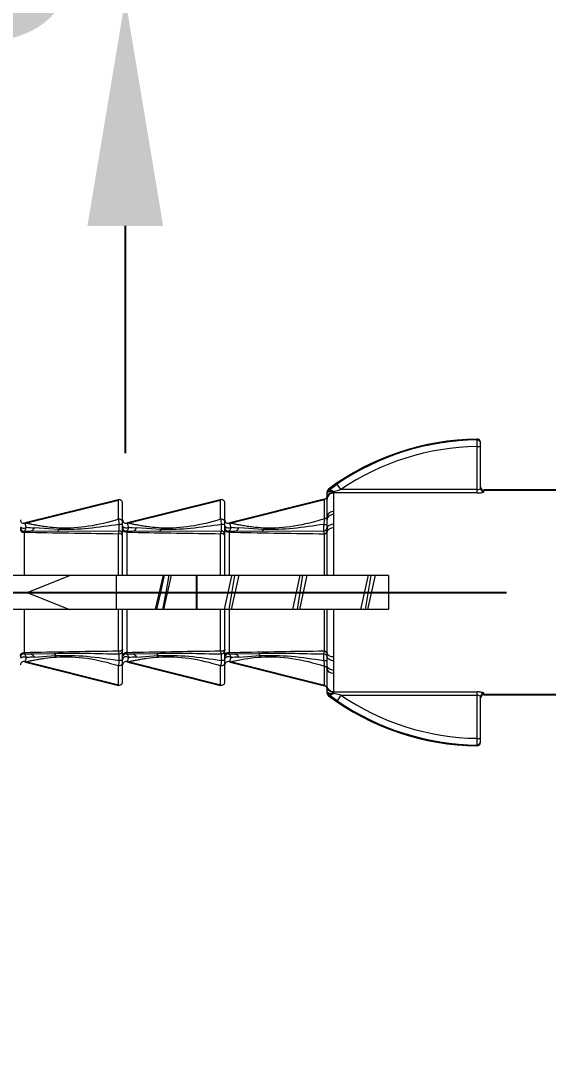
# Model space of a CAD drawing. Extents: x 8819 to 9239, y -18069 to -17475.
# Drawn here: x 8870.3 to 8881.91, y -17867.56 to -17844.7 of the extents above; entities that cross this region are included whole.
import ezdxf

# ---------------------------------------------------------------- set-up
doc = ezdxf.new("R2010")
doc.units = 0
doc.header["$MEASUREMENT"] = 0
doc.linetypes.add('CENTER', pattern=[47.5, 22, -8.5, 8.5, -8.5])
doc.layers.get('0').update_dxf_attribs({"linetype": 'CONTINUOUS', "lineweight": 13})
doc.layers.get('DEFPOINTS').update_dxf_attribs({"linetype": 'CONTINUOUS'})
doc.layers.add('02___PRT_ALL_AXES', color=7, linetype='CONTINUOUS')
doc.layers.add('5', color=2, linetype='CONTINUOUS', lineweight=9)
doc.styles.get("Standard").update_dxf_attribs({"font": 'Gulim.ttf'})
doc.dimstyles.new('STANDARD$0', dxfattribs={"dimtxt": 3.5, "dimasz": 2.5, "dimexe": 0.7, "dimexo": 0.7, "dimgap": 0.5, "dimtad": 3, "dimdec": 4, "dimdsep": 46, "dimtxsty": 'Standard', "dimcen": 0, "dimclrd": 2, "dimclre": 2, "dimclrt": 4, "dimadec": 0, "dimazin": 0, "dimtp": 0.2, "dimtm": 0.1, "dimtfac": 0.5, "dimtdec": 4, "dimtmove": 1, "dimatfit": 3, "dimfxl": 0, "dimtolj": 1, "dimarcsym": 0})

# ---------------------------------------------------------------- blocks, each defined once
blk = doc.blocks.new('*D69')
at = {"layer": '5', "color": 2, "lineweight": -2}
for p, q in [((8872.602, -17834.585), (8872.602, -17829.585)), ((8884.443, -17839.585), (8871.902, -17839.585)), ((8872.602, -17839.585), (8872.602, -17844.216)), ((8884.443, -17844.216), (8871.902, -17844.216)), ((8872.602, -17849.216), (8872.602, -17854.216))]:
    blk.add_line(p, q, dxfattribs=at)
at = {"layer": '5', "color": 2}
for points in [[(8871.768, -17834.585), (8873.435, -17834.585), (8872.602, -17839.585)], [(8871.768, -17849.216), (8873.435, -17849.216), (8872.602, -17844.216)]]:
    blk.add_solid(points, dxfattribs=at)
at = {"layer": 'DEFPOINTS', "color": 0}
for p in [(8885.143, -17839.585), (8872.602, -17844.216), (8885.143, -17844.216)]:
    blk.add_point(p, dxfattribs=at)
at = {"layer": '5', "color": 4, "insert": (8868.792, -17841.019), "char_height": 5, "attachment_point": 5, "rotation": 90}
blk.add_mtext('\\A1;6.2', dxfattribs=at)
blk = doc.blocks.new('*D71')
at = {"layer": '5', "color": 2, "lineweight": -2}
for p, q in [((8861.293, -17858.668), (8861.293, -17887.518)), ((8885.143, -17866.69), (8885.143, -17887.518)), ((8866.293, -17886.818), (8880.143, -17886.818))]:
    blk.add_line(p, q, dxfattribs=at)
at = {"layer": '5', "color": 2}
for points in [[(8866.293, -17885.985), (8866.293, -17887.651), (8861.293, -17886.818)], [(8880.143, -17885.985), (8880.143, -17887.651), (8885.143, -17886.818)]]:
    blk.add_solid(points, dxfattribs=at)
at = {"layer": 'DEFPOINTS', "color": 0}
for p in [(8861.293, -17857.968), (8885.143, -17865.99), (8885.143, -17886.818)]:
    blk.add_point(p, dxfattribs=at)
at = {"layer": '5', "color": 4, "insert": (8873.329, -17882.421), "char_height": 5, "attachment_point": 5}
blk.add_mtext('\\A1;35.5', dxfattribs=at)

msp = doc.modelspace()

# ---------------------------------------------------------------- linework, layer by layer
at = {"color": 7, "linetype": 'Continuous'}
for p, q in [((8880.342, -17853.901), (8880.342, -17853.918)), ((8880.343, -17854.067), (8880.342, -17853.918)), ((8880.418, -17854.984), (8880.418, -17853.976)), ((8880.343, -17854.067), (8880.418, -17854.067)), ((8880.343, -17855.088), (8880.343, -17854.067)), ((8877.084, -17855.028), (8877.263, -17854.893)), ((8877.348, -17855.015), (8877.263, -17854.893)), ((8877.043, -17855.197), (8877.043, -17855.064)), ((8877.074, -17855.029), (8877.046, -17855.067)), ((8877.064, -17855.073), (8877.046, -17855.085)), ((8877.084, -17855.028), (8877.064, -17855.067)), ((8877.074, -17855.029), (8877.074, -17855.003)), ((8877.084, -17855.028), (8877.074, -17855.029)), ((8877.192, -17855.088), (8877.193, -17855.075)), ((8880.343, -17855.088), (8877.192, -17855.088)), ((8877.192, -17855.495), (8877.192, -17855.088)), ((8877.193, -17855.054), (8877.348, -17855.015)), ((8877.193, -17855.075), (8877.193, -17855.054)), ((8880.343, -17855.015), (8877.348, -17855.015)), ((8880.493, -17855.058), (8880.493, -17855.026)), ((8872.45, -17855.666), (8872.45, -17855.237)), ((8872.543, -17856.901), (8872.543, -17855.31)), ((8874.7, -17855.666), (8874.7, -17855.237)), ((8874.793, -17856.901), (8874.793, -17855.31)), ((8876.986, -17855.654), (8876.986, -17855.228)), ((8877.043, -17855.221), (8877.043, -17855.197)), ((8877.043, -17855.602), (8877.043, -17855.221)), ((8877.193, -17855.563), (8877.192, -17855.495)), ((8877.193, -17855.774), (8877.193, -17855.563)), ((8870.425, -17855.844), (8870.394, -17855.753)), ((8872.468, -17855.926), (8872.466, -17855.781)), ((8872.543, -17855.783), (8872.466, -17855.781)), ((8872.552, -17855.834), (8872.543, -17855.81)), ((8872.643, -17855.752), (8872.654, -17855.772)), ((8872.654, -17855.772), (8872.675, -17855.844)), ((8874.718, -17855.926), (8874.716, -17855.781)), ((8874.793, -17855.783), (8874.716, -17855.781)), ((8874.802, -17855.834), (8874.793, -17855.81)), ((8874.893, -17855.752), (8874.904, -17855.772)), ((8874.904, -17855.772), (8874.925, -17855.844)), ((8876.968, -17855.926), (8876.97, -17855.78)), ((8876.97, -17855.78), (8877.043, -17855.778)), ((8877.043, -17855.677), (8877.043, -17855.602)), ((8877.043, -17855.874), (8877.043, -17855.677)), ((8877.192, -17855.857), (8877.193, -17855.774)), ((8870.304, -17855.837), (8870.326, -17855.853)), ((8870.368, -17855.926), (8870.514, -17855.926)), ((8870.386, -17855.95), (8870.368, -17855.926)), ((8870.369, -17855.951), (8870.386, -17855.95)), ((8870.386, -17856.901), (8870.386, -17855.95)), ((8870.386, -17855.95), (8870.512, -17855.952)), ((8871.114, -17855.939), (8870.514, -17855.926)), ((8871.142, -17855.891), (8870.6, -17855.856)), ((8871.114, -17855.939), (8871.142, -17855.891)), ((8872.468, -17855.926), (8871.114, -17855.939)), ((8871.156, -17855.859), (8871.142, -17855.891)), ((8872.45, -17855.984), (8872.468, -17855.926)), ((8872.45, -17856.901), (8872.45, -17855.984)), ((8872.576, -17855.852), (8872.552, -17855.834)), ((8872.636, -17855.949), (8872.603, -17855.95)), ((8872.618, -17855.926), (8872.764, -17855.926)), ((8872.618, -17855.926), (8872.636, -17855.949)), ((8872.636, -17855.949), (8872.636, -17856.901)), ((8872.636, -17855.949), (8872.762, -17855.952)), ((8873.364, -17855.939), (8872.764, -17855.926)), ((8873.392, -17855.891), (8872.85, -17855.856)), ((8873.364, -17855.939), (8873.392, -17855.891)), ((8874.718, -17855.926), (8873.364, -17855.939)), ((8873.406, -17855.859), (8873.392, -17855.891)), ((8874.7, -17855.984), (8874.718, -17855.926)), ((8874.7, -17856.901), (8874.7, -17855.984)), ((8874.826, -17855.852), (8874.802, -17855.834)), ((8874.886, -17855.949), (8874.853, -17855.95)), ((8874.868, -17855.926), (8875.014, -17855.926)), ((8874.868, -17855.926), (8874.886, -17855.949)), ((8874.886, -17855.949), (8874.886, -17856.901)), ((8874.886, -17855.949), (8875.012, -17855.952)), ((8875.614, -17855.939), (8875.014, -17855.926)), ((8875.642, -17855.891), (8875.1, -17855.856)), ((8875.614, -17855.939), (8875.642, -17855.891)), ((8876.968, -17855.926), (8875.614, -17855.939)), ((8875.656, -17855.859), (8875.642, -17855.891)), ((8876.986, -17855.984), (8876.968, -17855.926)), ((8876.986, -17856.901), (8876.986, -17855.984)), ((8877.04, -17855.873), (8877.043, -17855.851)), ((8877.047, -17855.853), (8877.043, -17855.874)), ((8877.043, -17855.943), (8877.043, -17855.874)), ((8877.043, -17856.901), (8877.043, -17855.943)), ((8877.192, -17856.901), (8877.192, -17855.857)), ((8878.393, -17856.901), (8861.893, -17856.902)), ((8870.443, -17857.276), (8871.381, -17856.901)), ((8872.401, -17856.901), (8872.401, -17857.651)), ((8873.265, -17857.647), (8873.444, -17856.899)), ((8873.461, -17856.899), (8873.379, -17857.276)), ((8873.608, -17856.899), (8873.442, -17857.654)), ((8873.498, -17857.276), (8873.566, -17856.899)), ((8874.788, -17857.652), (8874.948, -17856.913)), ((8875.004, -17856.901), (8874.883, -17857.653)), ((8875.099, -17856.899), (8874.935, -17857.653)), ((8874.948, -17856.913), (8874.951, -17856.899)), ((8876.288, -17857.653), (8876.451, -17856.899)), ((8876.504, -17856.899), (8876.383, -17857.652)), ((8876.599, -17856.899), (8876.435, -17857.654)), ((8877.788, -17857.652), (8877.951, -17856.899)), ((8878.004, -17856.9), (8877.883, -17857.653)), ((8878.099, -17856.899), (8877.935, -17857.653)), ((8878.393, -17856.901), (8878.393, -17857.651)), ((8870.443, -17857.276), (8871.376, -17857.649)), ((8873.379, -17857.276), (8873.292, -17857.654)), ((8873.427, -17857.654), (8873.498, -17857.276)), ((8878.393, -17857.651), (8861.893, -17857.652)), ((8870.387, -17858.603), (8870.387, -17857.651)), ((8872.45, -17858.568), (8872.45, -17857.651)), ((8872.543, -17859.243), (8872.543, -17857.651)), ((8872.637, -17857.651), (8872.637, -17858.603)), ((8874.7, -17858.568), (8874.7, -17857.651)), ((8874.793, -17859.243), (8874.793, -17857.651)), ((8874.887, -17857.651), (8874.887, -17858.603)), ((8876.987, -17858.568), (8876.987, -17857.651)), ((8877.043, -17858.609), (8877.043, -17857.651)), ((8877.192, -17858.695), (8877.192, -17857.651)), ((8870.304, -17858.716), (8870.326, -17858.7)), ((8870.368, -17858.626), (8870.387, -17858.603)), ((8870.368, -17858.626), (8870.514, -17858.626)), ((8870.369, -17858.601), (8870.387, -17858.603)), ((8870.512, -17858.6), (8870.387, -17858.603)), ((8870.393, -17858.801), (8870.405, -17858.78)), ((8870.405, -17858.78), (8870.425, -17858.709)), ((8870.514, -17858.626), (8871.037, -17858.615)), ((8870.6, -17858.697), (8871.068, -17858.664)), ((8871.037, -17858.615), (8871.068, -17858.664)), ((8871.085, -17858.697), (8871.068, -17858.664)), ((8872.468, -17858.626), (8872.45, -17858.568)), ((8872.466, -17858.771), (8872.468, -17858.626)), ((8872.543, -17858.769), (8872.466, -17858.771)), ((8872.552, -17858.718), (8872.543, -17858.742)), ((8872.576, -17858.7), (8872.552, -17858.718)), ((8872.637, -17858.603), (8872.603, -17858.602)), ((8872.637, -17858.603), (8872.618, -17858.626)), ((8872.618, -17858.626), (8872.764, -17858.626)), ((8872.762, -17858.6), (8872.637, -17858.603)), ((8872.675, -17858.709), (8872.644, -17858.799)), ((8872.764, -17858.626), (8873.287, -17858.615)), ((8872.85, -17858.697), (8873.318, -17858.664)), ((8873.287, -17858.615), (8873.318, -17858.664)), ((8873.335, -17858.697), (8873.318, -17858.664)), ((8874.718, -17858.626), (8874.7, -17858.568)), ((8874.716, -17858.771), (8874.718, -17858.626)), ((8874.793, -17858.769), (8874.716, -17858.771)), ((8874.802, -17858.718), (8874.793, -17858.742)), ((8874.826, -17858.7), (8874.802, -17858.718)), ((8874.887, -17858.603), (8874.853, -17858.602)), ((8874.887, -17858.603), (8874.868, -17858.626)), ((8874.868, -17858.626), (8875.014, -17858.626)), ((8875.012, -17858.6), (8874.887, -17858.603)), ((8874.925, -17858.709), (8874.894, -17858.799)), ((8875.014, -17858.626), (8875.537, -17858.615)), ((8875.1, -17858.696), (8875.568, -17858.664)), ((8875.537, -17858.615), (8875.568, -17858.664)), ((8875.585, -17858.697), (8875.568, -17858.664)), ((8876.969, -17858.626), (8876.987, -17858.568)), ((8876.97, -17858.772), (8876.969, -17858.626)), ((8876.97, -17858.772), (8877.043, -17858.774)), ((8877.04, -17858.679), (8877.043, -17858.701)), ((8877.043, -17858.678), (8877.043, -17858.609)), ((8877.043, -17858.875), (8877.043, -17858.678)), ((8877.047, -17858.7), (8877.043, -17858.678)), ((8877.193, -17858.778), (8877.192, -17858.695)), ((8877.193, -17858.989), (8877.193, -17858.778)), ((8872.45, -17859.315), (8872.45, -17858.886)), ((8874.7, -17859.315), (8874.7, -17858.886)), ((8874.907, -17858.805), (8874.923, -17858.801)), ((8876.987, -17859.324), (8876.987, -17858.898)), ((8877.043, -17858.95), (8877.043, -17858.875)), ((8877.043, -17859.331), (8877.043, -17858.95)), ((8877.192, -17859.057), (8877.193, -17858.989)), ((8877.192, -17859.464), (8877.192, -17859.057)), ((8877.043, -17859.358), (8877.043, -17859.331)), ((8877.043, -17859.488), (8877.043, -17859.358)), ((8877.043, -17859.463), (8877.057, -17859.507)), ((8877.043, -17859.463), (8877.057, -17859.475)), ((8877.192, -17859.464), (8880.343, -17859.464)), ((8877.193, -17859.477), (8877.192, -17859.464)), ((8880.343, -17860.484), (8880.343, -17859.464)), ((8877.057, -17859.475), (8877.064, -17859.479)), ((8877.064, -17859.479), (8877.067, -17859.497)), ((8877.067, -17859.497), (8877.084, -17859.524)), ((8877.074, -17859.549), (8877.074, -17859.523)), ((8877.084, -17859.524), (8877.074, -17859.523)), ((8877.264, -17859.66), (8877.084, -17859.524)), ((8877.193, -17859.498), (8877.193, -17859.477)), ((8877.348, -17859.537), (8877.193, -17859.498)), ((8877.348, -17859.537), (8877.264, -17859.66)), ((8877.348, -17859.537), (8880.343, -17859.536)), ((8880.418, -17860.575), (8880.418, -17859.568)), ((8880.493, -17859.526), (8880.493, -17859.493)), ((8880.342, -17860.634), (8880.343, -17860.485)), ((8880.343, -17860.485), (8880.418, -17860.485)), ((8880.342, -17860.634), (8880.342, -17860.65))]:
    msp.add_line(p, q, dxfattribs=at)
for centre, radius, start, end in [((8880.418, -17859.526), 5.625, 90.7762, 126.4856), ((8880.417, -17859.505), 5.587, 90.7678, 124.3629), ((8880.343, -17853.976), 0.075, 0.0019, 90.7762), ((8880.344, -17853.993), 0.0744, 0.0542, 11.676), ((8880.417, -17859.505), 5.439, 90.7738, 124.3536), ((8877.118, -17855.064), 0.075, 126.4856, 180.0019), ((8877.117, -17855.089), 0.0739, 162.921, 179.932), ((8877.14, -17855.077), 0.0766, 172.8731, 176.9196), ((8880.493, -17854.951), 0.075, 180.0019, 270.0019), ((8872.468, -17855.31), 0.075, 0.0019, 104.0381), ((8874.718, -17855.31), 0.075, 0.0019, 104.0381), ((8876.968, -17855.155), 0.075, 284.0381, 0.0019), ((8870.368, -17855.681), 0.075, 180.0019, 289.4731), ((8870.443, -17855.893), 0.15, 104.0381, 109.4731), ((8900.039, -17851.885), 27.847, 187.8038, 188.0426), ((8872.618, -17855.681), 0.075, 180.0019, 289.4731), ((8872.693, -17855.893), 0.15, 104.0381, 109.4731), ((8902.289, -17851.885), 27.847, 187.8038, 188.0426), ((8874.868, -17855.681), 0.075, 180.0019, 289.4731), ((8874.943, -17855.893), 0.15, 104.0381, 109.4731), ((8900.355, -17858.717), 23.569, 172.5326, 172.8411), ((8870.368, -17855.851), 0.075, 180.0019, 270.0019), ((8870.341, -17855.804), 0.0497, 217.4793, 221.2869), ((8871.861, -17836.411), 19.485, 265.7731, 266.2892), ((8874.533, -17669.05), 186.945, 268.76752, 269.36173), ((8872.468, -17856.001), 0.075, 359.9851, 90.1778), ((8872.618, -17855.851), 0.075, 180.0019, 270.002), ((8874.111, -17836.413), 19.483, 265.7731, 266.2892), ((8876.783, -17669.05), 186.945, 268.76752, 269.36173), ((8874.718, -17856.001), 0.075, 359.9851, 90.1778), ((8874.868, -17855.851), 0.075, 180.0019, 270.0019), ((8876.361, -17836.412), 19.484, 265.7731, 266.2892), ((8879.055, -17667.899), 188.097, 268.76826, 269.36992), ((8876.968, -17855.851), 0.0749, 270.1074, 342.7193), ((8872.468, -17858.551), 0.075, 269.8259, 0.0187), ((8874.718, -17858.551), 0.075, 269.8259, 0.0187), ((8870.368, -17858.701), 0.075, 90.0019, 180.0019), ((8870.341, -17858.749), 0.0497, 138.7429, 142.494), ((8872.032, -17880.581), 21.931, 93.7432, 94.2018), ((8875.027, -18074.902), 216.349, 90.68254, 91.19599), ((8893.02, -17861.689), 20.759, 171.9206, 172.2409), ((8872.618, -17858.701), 0.075, 90.0019, 180.0019), ((8874.282, -17880.587), 21.937, 93.7432, 94.2017), ((8877.277, -18074.902), 216.349, 90.68254, 91.19599), ((8895.27, -17861.689), 20.759, 171.9206, 172.2409), ((8874.868, -17858.701), 0.075, 90.002, 180.0019), ((8876.527, -17880.508), 21.858, 93.7425, 94.2026), ((8879.561, -18076.915), 218.362, 90.67564, 91.19391), ((8876.968, -17858.701), 0.0749, 17.2809, 89.8957), ((8894.001, -17856.649), 17.163, 187.1057, 187.5293), ((8870.368, -17858.871), 0.075, 70.5307, 180.0019), ((8870.443, -17858.659), 0.15, 250.5307, 255.9657), ((8872.618, -17858.871), 0.075, 70.5307, 180.0019), ((8872.693, -17858.659), 0.15, 250.5307, 255.9657), ((8874.868, -17858.871), 0.075, 70.5307, 180.0019), ((8874.943, -17858.659), 0.15, 250.5307, 255.9657), ((8872.468, -17859.243), 0.075, 255.9657, 0.0019), ((8874.718, -17859.243), 0.075, 255.9657, 0.0019), ((8876.968, -17859.397), 0.075, 0.0019, 75.9657), ((8877.118, -17859.488), 0.075, 180.0019, 233.5182), ((8877.118, -17859.462), 0.0751, 216.07, 233.7759), ((8880.418, -17855.026), 5.625, 233.5182, 269.2276), ((8880.417, -17855.047), 5.587, 235.6407, 269.2363), ((8880.415, -17855.05), 5.434, 235.6433, 269.2496), ((8880.493, -17859.601), 0.075, 90.0019, 180.0019), ((8880.343, -17860.575), 0.075, 269.2276, 0.0019), ((8880.344, -17860.559), 0.0745, 347.6845, 359.9438)]:
    msp.add_arc(centre, radius, start, end, dxfattribs=at)
for points, knots in [([(8880.342, -17853.918), (8880.359, -17853.918), (8880.394, -17853.929), (8880.413, -17853.961), (8880.417, -17853.978)], [0, 0, 0, 0, 0.500696, 1, 1, 1, 1]), ([(8877.193, -17855.075), (8877.156, -17855.075), (8877.099, -17855.092), (8877.052, -17855.146), (8877.043, -17855.179), (8877.043, -17855.194)], [0, 0, 0, 0, 0.5336, 0.775136, 1, 1, 1, 1]), ([(8877.046, -17855.085), (8877.045, -17855.086), (8877.044, -17855.087), (8877.043, -17855.088), (8877.043, -17855.089)], [0, 0, 0, 0, 0.647724, 1, 1, 1, 1]), ([(8877.192, -17855.088), (8877.156, -17855.088), (8877.082, -17855.115), (8877.046, -17855.185), (8877.043, -17855.221)], [0, 0, 0, 0, 0.504702, 1, 1, 1, 1]), ([(8877.193, -17855.054), (8877.168, -17855.052), (8877.124, -17855.053), (8877.08, -17855.063), (8877.064, -17855.073)], [0, 0, 0, 0, 0.564879, 1, 1, 1, 1]), ([(8877.084, -17855.028), (8877.099, -17855.021), (8877.14, -17855.025), (8877.174, -17855.042), (8877.193, -17855.054)], [0, 0, 0, 0, 0.41649, 1, 1, 1, 1]), ([(8880.343, -17855.015), (8880.362, -17855.015), (8880.387, -17855.012), (8880.418, -17854.994), (8880.418, -17854.985)], [0, 0, 0, 0, 0.651427, 1, 1, 1, 1]), ([(8880.343, -17855.088), (8880.362, -17855.088), (8880.397, -17855.087), (8880.445, -17855.08), (8880.474, -17855.073), (8880.493, -17855.064), (8880.493, -17855.058)], [0, 0, 0, 0, 0.366302, 0.680973, 0.900198, 1, 1, 1, 1]), ([(8880.418, -17854.985), (8880.418, -17855.003), (8880.434, -17855.043), (8880.474, -17855.058), (8880.493, -17855.058)], [0, 0, 0, 0, 0.497428, 1, 1, 1, 1]), ([(8877.192, -17855.495), (8877.157, -17855.495), (8877.089, -17855.512), (8877.046, -17855.572), (8877.043, -17855.602)], [0, 0, 0, 0, 0.538061, 1, 1, 1, 1]), ([(8877.193, -17855.563), (8877.156, -17855.563), (8877.1, -17855.579), (8877.052, -17855.63), (8877.043, -17855.662), (8877.043, -17855.677)], [0, 0, 0, 0, 0.540725, 0.78039, 1, 1, 1, 1]), ([(8871.156, -17855.859), (8871.064, -17855.855), (8870.93, -17855.844), (8870.76, -17855.82), (8870.65, -17855.801), (8870.555, -17855.782), (8870.489, -17855.767), (8870.447, -17855.758), (8870.427, -17855.752), (8870.414, -17855.75), (8870.408, -17855.748), (8870.407, -17855.748)], [0, 0, 0, 0, 0.363696, 0.529143, 0.679061, 0.808383, 0.91034, 0.948519, 0.976754, 0.994126, 1, 1, 1, 1]), ([(8872.466, -17855.781), (8872.241, -17855.813), (8871.803, -17855.881), (8871.358, -17855.897), (8871.142, -17855.891)], [0, 0, 0, 0, 0.512254, 1, 1, 1, 1]), ([(8872.45, -17855.666), (8872.236, -17855.733), (8871.809, -17855.84), (8871.369, -17855.867), (8871.156, -17855.859)], [0, 0, 0, 0, 0.512771, 1, 1, 1, 1]), ([(8872.543, -17855.724), (8872.543, -17855.705), (8872.515, -17855.666), (8872.471, -17855.662), (8872.45, -17855.666)], [0, 0, 0, 0, 0.456821, 1, 1, 1, 1]), ([(8873.406, -17855.859), (8873.314, -17855.855), (8873.18, -17855.844), (8873.01, -17855.82), (8872.9, -17855.801), (8872.805, -17855.782), (8872.739, -17855.767), (8872.697, -17855.758), (8872.677, -17855.752), (8872.664, -17855.75), (8872.658, -17855.748), (8872.657, -17855.748)], [0, 0, 0, 0, 0.363696, 0.529143, 0.679061, 0.808383, 0.91034, 0.948519, 0.976754, 0.994126, 1, 1, 1, 1]), ([(8874.716, -17855.781), (8874.491, -17855.813), (8874.053, -17855.881), (8873.608, -17855.897), (8873.392, -17855.891)], [0, 0, 0, 0, 0.512254, 1, 1, 1, 1]), ([(8874.7, -17855.666), (8874.486, -17855.733), (8874.059, -17855.84), (8873.619, -17855.867), (8873.406, -17855.859)], [0, 0, 0, 0, 0.512771, 1, 1, 1, 1]), ([(8874.793, -17855.723), (8874.793, -17855.705), (8874.765, -17855.666), (8874.721, -17855.662), (8874.7, -17855.666)], [0, 0, 0, 0, 0.456821, 1, 1, 1, 1]), ([(8875.656, -17855.859), (8875.564, -17855.855), (8875.43, -17855.844), (8875.26, -17855.82), (8875.15, -17855.801), (8875.055, -17855.782), (8874.989, -17855.767), (8874.947, -17855.757), (8874.927, -17855.752), (8874.914, -17855.75), (8874.908, -17855.748), (8874.907, -17855.748)], [0, 0, 0, 0, 0.363696, 0.529143, 0.679061, 0.808383, 0.91034, 0.948519, 0.976754, 0.994126, 1, 1, 1, 1]), ([(8876.97, -17855.78), (8876.745, -17855.812), (8876.305, -17855.881), (8875.859, -17855.897), (8875.642, -17855.891)], [0, 0, 0, 0, 0.512259, 1, 1, 1, 1]), ([(8876.986, -17855.654), (8876.766, -17855.725), (8876.328, -17855.838), (8875.875, -17855.868), (8875.656, -17855.859)], [0, 0, 0, 0, 0.512706, 1, 1, 1, 1]), ([(8876.986, -17855.654), (8877.001, -17855.652), (8877.027, -17855.64), (8877.041, -17855.615), (8877.043, -17855.602)], [0, 0, 0, 0, 0.533877, 1, 1, 1, 1]), ([(8877.193, -17855.774), (8877.161, -17855.774), (8877.103, -17855.785), (8877.055, -17855.828), (8877.047, -17855.853)], [0, 0, 0, 0, 0.555642, 1, 1, 1, 1]), ([(8870.293, -17855.886), (8870.293, -17855.903), (8870.312, -17855.94), (8870.35, -17855.952), (8870.369, -17855.951)], [0, 0, 0, 0, 0.475547, 1, 1, 1, 1]), ([(8870.326, -17855.853), (8870.349, -17855.864), (8870.388, -17855.865), (8870.419, -17855.849), (8870.425, -17855.844)], [0, 0, 0, 0, 0.763084, 1, 1, 1, 1]), ([(8870.368, -17855.926), (8870.381, -17855.926), (8870.411, -17855.898), (8870.42, -17855.865), (8870.425, -17855.844)], [0, 0, 0, 0, 0.361303, 1, 1, 1, 1]), ([(8870.514, -17855.926), (8870.532, -17855.926), (8870.57, -17855.91), (8870.592, -17855.875), (8870.6, -17855.856)], [0, 0, 0, 0, 0.453579, 1, 1, 1, 1]), ([(8872.543, -17856.03), (8872.543, -17856.014), (8872.52, -17855.991), (8872.484, -17855.982), (8872.461, -17855.982), (8872.45, -17855.984)], [0, 0, 0, 0, 0.418647, 0.70114, 1, 1, 1, 1]), ([(8872.603, -17855.95), (8872.587, -17855.947), (8872.557, -17855.932), (8872.543, -17855.901), (8872.543, -17855.886)], [0, 0, 0, 0, 0.521549, 1, 1, 1, 1]), ([(8872.675, -17855.844), (8872.669, -17855.849), (8872.638, -17855.865), (8872.599, -17855.863), (8872.576, -17855.852)], [0, 0, 0, 0, 0.236916, 1, 1, 1, 1]), ([(8872.675, -17855.844), (8872.67, -17855.865), (8872.661, -17855.898), (8872.631, -17855.926), (8872.618, -17855.926)], [0, 0, 0, 0, 0.638644, 1, 1, 1, 1]), ([(8872.764, -17855.926), (8872.782, -17855.926), (8872.82, -17855.909), (8872.842, -17855.875), (8872.85, -17855.856)], [0, 0, 0, 0, 0.453579, 1, 1, 1, 1]), ([(8874.793, -17856.03), (8874.793, -17856.014), (8874.77, -17855.991), (8874.734, -17855.982), (8874.711, -17855.982), (8874.7, -17855.984)], [0, 0, 0, 0, 0.418647, 0.70114, 1, 1, 1, 1]), ([(8874.853, -17855.95), (8874.837, -17855.947), (8874.807, -17855.932), (8874.793, -17855.901), (8874.793, -17855.886)], [0, 0, 0, 0, 0.521549, 1, 1, 1, 1]), ([(8874.925, -17855.844), (8874.919, -17855.849), (8874.888, -17855.865), (8874.849, -17855.863), (8874.826, -17855.852)], [0, 0, 0, 0, 0.236916, 1, 1, 1, 1]), ([(8874.925, -17855.844), (8874.92, -17855.865), (8874.911, -17855.898), (8874.881, -17855.926), (8874.868, -17855.926)], [0, 0, 0, 0, 0.638647, 1, 1, 1, 1]), ([(8875.014, -17855.926), (8875.032, -17855.926), (8875.07, -17855.909), (8875.092, -17855.875), (8875.1, -17855.856)], [0, 0, 0, 0, 0.453579, 1, 1, 1, 1]), ([(8876.986, -17855.984), (8876.994, -17855.983), (8877.016, -17855.978), (8877.04, -17855.959), (8877.043, -17855.943)], [0, 0, 0, 0, 0.303584, 1, 1, 1, 1]), ([(8877.192, -17855.857), (8877.158, -17855.857), (8877.096, -17855.867), (8877.047, -17855.917), (8877.043, -17855.943)], [0, 0, 0, 0, 0.571547, 1, 1, 1, 1]), ([(8872.543, -17858.522), (8872.543, -17858.538), (8872.52, -17858.561), (8872.484, -17858.57), (8872.461, -17858.57), (8872.45, -17858.568)], [0, 0, 0, 0, 0.418647, 0.70114, 1, 1, 1, 1]), ([(8874.793, -17858.522), (8874.793, -17858.538), (8874.77, -17858.561), (8874.734, -17858.57), (8874.711, -17858.57), (8874.7, -17858.568)], [0, 0, 0, 0, 0.418647, 0.70114, 1, 1, 1, 1]), ([(8870.293, -17858.666), (8870.293, -17858.649), (8870.312, -17858.613), (8870.35, -17858.601), (8870.369, -17858.601)], [0, 0, 0, 0, 0.475546, 1, 1, 1, 1]), ([(8870.326, -17858.7), (8870.35, -17858.689), (8870.388, -17858.688), (8870.419, -17858.704), (8870.425, -17858.709)], [0, 0, 0, 0, 0.763069, 1, 1, 1, 1]), ([(8870.425, -17858.709), (8870.42, -17858.687), (8870.411, -17858.654), (8870.381, -17858.626), (8870.368, -17858.626)], [0, 0, 0, 0, 0.638664, 1, 1, 1, 1]), ([(8870.407, -17858.805), (8870.412, -17858.805), (8870.423, -17858.8), (8870.443, -17858.796), (8870.48, -17858.787), (8870.539, -17858.774), (8870.624, -17858.757), (8870.724, -17858.738), (8870.879, -17858.715), (8871, -17858.702), (8871.084, -17858.697)], [0, 0, 0, 0, 0.022625, 0.050192, 0.087587, 0.188051, 0.316417, 0.46619, 0.63237, 1, 1, 1, 1]), ([(8870.514, -17858.626), (8870.532, -17858.626), (8870.57, -17858.643), (8870.592, -17858.677), (8870.6, -17858.697)], [0, 0, 0, 0, 0.453584, 1, 1, 1, 1]), ([(8871.037, -17858.615), (8871.271, -17858.609), (8871.748, -17858.607), (8872.225, -17858.626), (8872.468, -17858.626)], [0, 0, 0, 0, 0.49043, 1, 1, 1, 1]), ([(8871.068, -17858.664), (8871.296, -17858.654), (8871.765, -17858.666), (8872.228, -17858.738), (8872.466, -17858.771)], [0, 0, 0, 0, 0.486168, 1, 1, 1, 1]), ([(8871.084, -17858.697), (8871.308, -17858.683), (8871.773, -17858.704), (8872.223, -17858.815), (8872.45, -17858.886)], [0, 0, 0, 0, 0.485106, 1, 1, 1, 1]), ([(8872.603, -17858.602), (8872.587, -17858.605), (8872.557, -17858.62), (8872.543, -17858.651), (8872.543, -17858.666)], [0, 0, 0, 0, 0.521549, 1, 1, 1, 1]), ([(8872.675, -17858.709), (8872.669, -17858.704), (8872.638, -17858.688), (8872.6, -17858.689), (8872.576, -17858.7)], [0, 0, 0, 0, 0.23692, 1, 1, 1, 1]), ([(8872.618, -17858.626), (8872.631, -17858.626), (8872.661, -17858.654), (8872.67, -17858.687), (8872.675, -17858.709)], [0, 0, 0, 0, 0.361313, 1, 1, 1, 1]), ([(8872.657, -17858.805), (8872.662, -17858.805), (8872.673, -17858.8), (8872.693, -17858.796), (8872.73, -17858.787), (8872.789, -17858.774), (8872.874, -17858.757), (8872.974, -17858.738), (8873.129, -17858.715), (8873.25, -17858.702), (8873.334, -17858.697)], [0, 0, 0, 0, 0.022625, 0.050192, 0.087587, 0.188051, 0.316417, 0.46619, 0.63237, 1, 1, 1, 1]), ([(8872.764, -17858.626), (8872.782, -17858.626), (8872.82, -17858.643), (8872.842, -17858.677), (8872.85, -17858.697)], [0, 0, 0, 0, 0.453584, 1, 1, 1, 1]), ([(8873.287, -17858.615), (8873.521, -17858.609), (8873.998, -17858.607), (8874.475, -17858.626), (8874.718, -17858.626)], [0, 0, 0, 0, 0.49043, 1, 1, 1, 1]), ([(8873.318, -17858.664), (8873.546, -17858.654), (8874.015, -17858.665), (8874.478, -17858.738), (8874.716, -17858.771)], [0, 0, 0, 0, 0.486168, 1, 1, 1, 1]), ([(8873.334, -17858.697), (8873.558, -17858.683), (8874.023, -17858.704), (8874.473, -17858.815), (8874.7, -17858.886)], [0, 0, 0, 0, 0.485106, 1, 1, 1, 1]), ([(8874.853, -17858.602), (8874.837, -17858.605), (8874.807, -17858.62), (8874.793, -17858.651), (8874.793, -17858.666)], [0, 0, 0, 0, 0.521549, 1, 1, 1, 1]), ([(8874.925, -17858.709), (8874.919, -17858.704), (8874.888, -17858.688), (8874.85, -17858.689), (8874.826, -17858.7)], [0, 0, 0, 0, 0.23692, 1, 1, 1, 1]), ([(8874.868, -17858.626), (8874.881, -17858.626), (8874.911, -17858.654), (8874.92, -17858.687), (8874.925, -17858.709)], [0, 0, 0, 0, 0.361313, 1, 1, 1, 1]), ([(8874.923, -17858.801), (8874.954, -17858.793), (8875.172, -17858.743), (8875.394, -17858.709), (8875.585, -17858.697)], [0, 0, 0, 0, 0.142618, 1, 1, 1, 1]), ([(8875.014, -17858.626), (8875.032, -17858.626), (8875.07, -17858.643), (8875.092, -17858.677), (8875.1, -17858.696)], [0, 0, 0, 0, 0.453585, 1, 1, 1, 1]), ([(8875.537, -17858.615), (8875.771, -17858.609), (8876.248, -17858.607), (8876.725, -17858.626), (8876.969, -17858.626)], [0, 0, 0, 0, 0.490428, 1, 1, 1, 1]), ([(8875.568, -17858.664), (8875.796, -17858.654), (8876.267, -17858.665), (8876.732, -17858.738), (8876.97, -17858.772)], [0, 0, 0, 0, 0.486163, 1, 1, 1, 1]), ([(8875.585, -17858.697), (8875.814, -17858.683), (8876.292, -17858.706), (8876.754, -17858.823), (8876.987, -17858.898)], [0, 0, 0, 0, 0.485201, 1, 1, 1, 1]), ([(8876.987, -17858.568), (8876.994, -17858.569), (8877.017, -17858.574), (8877.041, -17858.593), (8877.043, -17858.609)], [0, 0, 0, 0, 0.303584, 1, 1, 1, 1]), ([(8877.192, -17858.695), (8877.158, -17858.695), (8877.096, -17858.685), (8877.047, -17858.635), (8877.043, -17858.609)], [0, 0, 0, 0, 0.571547, 1, 1, 1, 1]), ([(8877.193, -17858.778), (8877.161, -17858.778), (8877.103, -17858.767), (8877.055, -17858.724), (8877.047, -17858.7)], [0, 0, 0, 0, 0.555644, 1, 1, 1, 1]), ([(8872.543, -17858.829), (8872.543, -17858.847), (8872.515, -17858.886), (8872.471, -17858.89), (8872.45, -17858.886)], [0, 0, 0, 0, 0.456822, 1, 1, 1, 1]), ([(8874.793, -17858.829), (8874.793, -17858.847), (8874.765, -17858.886), (8874.721, -17858.89), (8874.7, -17858.886)], [0, 0, 0, 0, 0.456822, 1, 1, 1, 1]), ([(8876.987, -17858.898), (8877.001, -17858.9), (8877.027, -17858.912), (8877.042, -17858.937), (8877.043, -17858.95)], [0, 0, 0, 0, 0.533877, 1, 1, 1, 1]), ([(8877.193, -17858.989), (8877.156, -17858.989), (8877.1, -17858.973), (8877.052, -17858.922), (8877.043, -17858.89), (8877.043, -17858.875)], [0, 0, 0, 0, 0.540725, 0.780391, 1, 1, 1, 1]), ([(8877.192, -17859.057), (8877.157, -17859.057), (8877.089, -17859.04), (8877.047, -17858.98), (8877.043, -17858.95)], [0, 0, 0, 0, 0.538061, 1, 1, 1, 1]), ([(8877.192, -17859.464), (8877.156, -17859.464), (8877.082, -17859.437), (8877.046, -17859.367), (8877.043, -17859.331)], [0, 0, 0, 0, 0.504703, 1, 1, 1, 1]), ([(8877.193, -17859.477), (8877.156, -17859.477), (8877.099, -17859.46), (8877.052, -17859.406), (8877.043, -17859.373), (8877.043, -17859.358)], [0, 0, 0, 0, 0.533596, 0.775132, 1, 1, 1, 1]), ([(8880.493, -17859.493), (8880.493, -17859.488), (8880.474, -17859.479), (8880.445, -17859.472), (8880.397, -17859.465), (8880.362, -17859.464), (8880.343, -17859.464)], [0, 0, 0, 0, 0.099801, 0.319023, 0.633699, 1, 1, 1, 1]), ([(8877.064, -17859.479), (8877.081, -17859.489), (8877.125, -17859.499), (8877.169, -17859.501), (8877.193, -17859.498)], [0, 0, 0, 0, 0.435558, 1, 1, 1, 1]), ([(8877.193, -17859.498), (8877.174, -17859.51), (8877.14, -17859.527), (8877.099, -17859.531), (8877.084, -17859.524)], [0, 0, 0, 0, 0.583558, 1, 1, 1, 1]), ([(8880.418, -17859.567), (8880.418, -17859.558), (8880.387, -17859.54), (8880.362, -17859.536), (8880.343, -17859.536)], [0, 0, 0, 0, 0.348572, 1, 1, 1, 1]), ([(8880.493, -17859.493), (8880.474, -17859.493), (8880.435, -17859.509), (8880.418, -17859.548), (8880.418, -17859.567)], [0, 0, 0, 0, 0.502572, 1, 1, 1, 1]), ([(8880.342, -17860.634), (8880.359, -17860.634), (8880.394, -17860.623), (8880.413, -17860.591), (8880.417, -17860.575)], [0, 0, 0, 0, 0.500696, 1, 1, 1, 1])]:
    msp.add_open_spline(points, degree=3, knots=knots, dxfattribs=at)
for points in [[(8870.394, -17855.753), (8870.394, -17855.752), (8870.393, -17855.752), (8870.393, -17855.752)], [(8872.644, -17858.799), (8872.644, -17858.8), (8872.644, -17858.8), (8872.643, -17858.8)], [(8874.894, -17858.799), (8874.894, -17858.799), (8874.894, -17858.8), (8874.893, -17858.8)]]:
    msp.add_open_spline(points, degree=3, dxfattribs=at)
at = {"layer": '02___PRT_ALL_AXES', "color": 7, "linetype": 'Continuous'}
for p, q in [((8885.143, -17855.026), (8880.493, -17855.026)), ((8870.407, -17855.748), (8872.45, -17855.237)), ((8872.657, -17855.748), (8874.7, -17855.237)), ((8874.907, -17855.748), (8876.986, -17855.228)), ((8874.177, -17857.651), (8874.177, -17856.901)), ((8870.407, -17858.805), (8872.45, -17859.315)), ((8872.657, -17858.805), (8874.7, -17859.315)), ((8874.907, -17858.805), (8876.987, -17859.324)), ((8885.143, -17859.526), (8880.493, -17859.526))]:
    msp.add_line(p, q, dxfattribs=at)
at = {"layer": '02___PRT_ALL_AXES', "color": 1, "linetype": 'CENTER'}
msp.add_line((8858.992, -17857.276), (8912.196, -17857.276), dxfattribs=at)

# ---------------------------------------------------------------- dimensions: what is measured, and where the dimension line sits
at = {"layer": '5'}
dim = msp.add_linear_dim(base=(8872.602, -17844.216), p1=(8885.143, -17839.585), p2=(8885.143, -17844.216), angle=90, dimstyle='STANDARD$0', override={"dimtxt": 5, "dimasz": 5, "dimdec": 1, "dimlfac": 1.333333, "dimzin": 9, "dimtdec": 1, "dimfxl": 1.25, "dimtfill": 1}, dxfattribs=at)
dim.commit()
dim.dimension.update_dxf_attribs({"geometry": '*D69', "text_midpoint": (8871.855, -17841.019), "dimtype": 160})
dim = msp.add_linear_dim(base=(8885.143, -17886.818), p1=(8861.293, -17857.968), p2=(8885.143, -17865.99), text='35.5', dimstyle='STANDARD$0', override={"dimtxt": 5, "dimasz": 5, "dimdec": 1, "dimlfac": 1.333333, "dimzin": 9, "dimtdec": 1, "dimfxl": 1.25, "dimtfill": 1}, dxfattribs=at)
dim.commit()
dim.dimension.update_dxf_attribs({"geometry": '*D71', "text_midpoint": (8873.329, -17885.484), "dimtype": 160})

doc.saveas('drawing.dxf')
